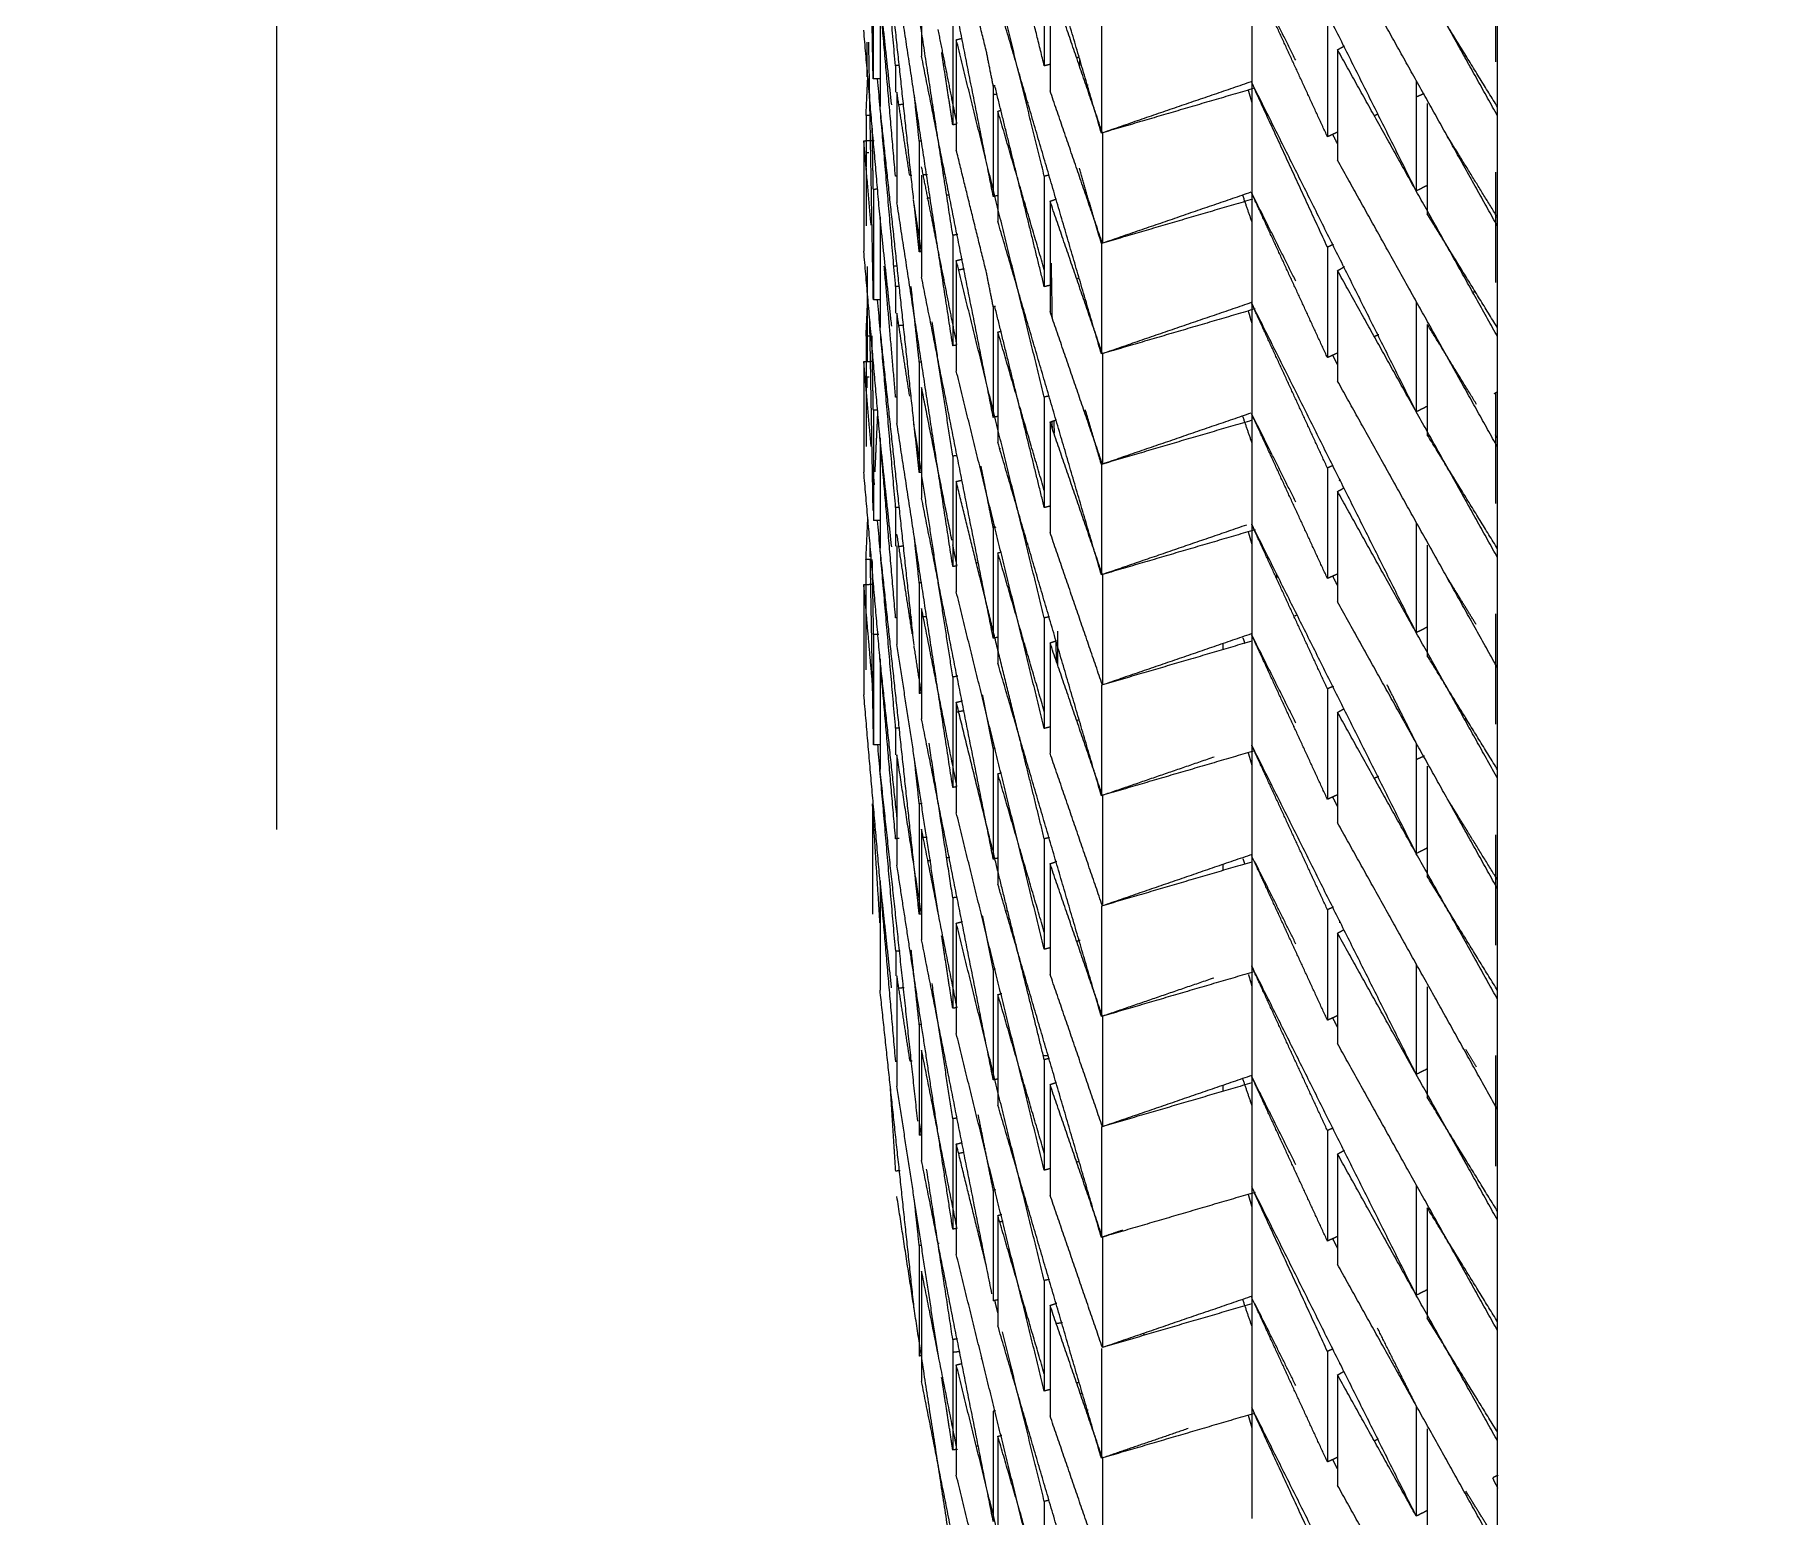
# Model space of a CAD drawing. Header units: millimetres. Extents: x 507.9 to 541, y 40.2 to 69.3.
# Drawn here: x 512.64 to 513.579, y 44.91 to 45.715 of the extents above; entities that cross this region are included whole.
import ezdxf

# ---------------------------------------------------------------- set-up
doc = ezdxf.new("R2010")
doc.units = ezdxf.units.MM
doc.layers.add('Make2D$Visible$Curves', color=7, linetype='Continuous', true_color=0x000000)

msp = doc.modelspace()

# ---------------------------------------------------------------- linework, layer by layer
at = {"layer": 'Make2D$Visible$Curves', "color": 18, "lineweight": -3, "true_color": 0x000000}
for points in [[(512.77105, 47.67162), (512.77105, 46.4775), (512.77105, 45.28338)], [(515.48987, 45.19229), (514.51001, 45.59904), (513.53014, 46.00579)], [(513.43477, 43.30682), (513.43477, 44.62608), (513.43477, 45.94533)], [(513.49803, 45.9477), (514.49344, 45.53518), (515.48885, 45.12265)], [(513.50447, 45.93794), (514.49988, 45.52542), (515.49528, 45.1129)], [(513.21942, 45.66172), (513.19129, 45.75768), (513.16316, 45.85364)], [(513.10748, 45.63835), (513.09883, 45.73798), (513.09018, 45.8376)], [(513.16066, 45.62729), (513.14119, 45.72537), (513.12171, 45.82346)], [(513.1884, 45.69827), (513.17213, 45.76435), (513.15585, 45.83044)], [(513.43477, 45.67101), (513.39125, 45.749), (513.34774, 45.827)], [(513.10748, 45.69835), (513.10258, 45.75478), (513.09768, 45.81121)], [(513.39053, 45.63029), (513.34583, 45.71974), (513.30112, 45.8092)], [(513.09537, 45.69115), (513.09441, 45.74562), (513.09344, 45.80008)], [(513.11736, 45.6259), (513.10823, 45.71102), (513.0991, 45.79614)], [(513.13867, 45.60621), (513.12349, 45.70505), (513.10831, 45.80389)], [(513.15698, 45.70584), (513.14877, 45.73915), (513.14057, 45.77246)], [(513.43477, 45.61101), (513.39125, 45.689), (513.34774, 45.767)], [(513.12171, 45.76346), (513.12171, 45.73346), (513.12171, 45.70346)], [(513.1884, 45.75827), (513.1884, 45.72827), (513.1884, 45.69827)], [(513.43359, 45.76051), (513.43359, 45.73051), (513.43359, 45.70051)], [(513.09537, 45.75115), (513.09537, 45.72115), (513.09537, 45.69115)], [(513.30112, 45.7492), (513.30112, 45.7192), (513.30112, 45.6892)], [(513.32501, 45.7014), (513.31307, 45.7253), (513.30112, 45.7492)], [(513.34227, 45.65975), (513.3217, 45.70439), (513.30112, 45.74902)], [(513.13867, 45.54621), (513.12349, 45.64505), (513.10831, 45.74389)], [(513.19152, 45.74475), (513.19152, 45.71475), (513.19152, 45.68475)], [(513.21997, 45.66188), (513.20574, 45.70331), (513.19152, 45.74475)], [(513.0991, 45.73614), (513.0991, 45.70614), (513.0991, 45.67614)], [(513.10544, 45.67706), (513.10227, 45.7066), (513.0991, 45.73614)], [(513.21942, 45.54172), (513.19129, 45.63768), (513.16316, 45.73364)], [(513.1884, 45.63827), (513.17706, 45.68432), (513.16572, 45.73036)], [(513.43477, 45.67579), (513.41566, 45.70679), (513.39654, 45.73779)], [(513.13867, 45.72621), (513.13867, 45.69621), (513.13867, 45.66621)], [(513.21942, 45.72172), (513.21942, 45.69172), (513.21942, 45.66172)], [(513.34227, 45.71975), (513.34227, 45.68975), (513.34227, 45.65975)], [(513.0991, 45.61614), (513.09469, 45.66686), (513.09029, 45.71758)], [(513.09193, 45.71113), (513.09193, 45.70172), (513.09193, 45.69231)], [(513.09548, 45.57116), (513.09424, 45.64115), (513.09299, 45.71115)], [(513.14093, 45.66668), (513.13584, 45.69231), (513.13075, 45.71793)], [(513.14057, 45.71246), (513.14213, 45.71285), (513.1437, 45.71324)], [(513.14057, 45.71246), (513.14057, 45.68246), (513.14057, 45.65246)], [(513.1884, 45.51827), (513.16449, 45.61537), (513.14057, 45.71246)], [(513.16066, 45.50729), (513.14119, 45.60537), (513.12171, 45.70346)], [(513.13867, 45.66621), (513.13566, 45.68583), (513.13264, 45.70544)], [(513.16066, 45.68729), (513.15882, 45.69657), (513.15698, 45.70584)], [(513.20756, 45.70299), (513.20688, 45.70282), (513.2062, 45.70265)], [(513.20749, 45.70229), (513.20749, 45.70026), (513.20749, 45.69823)], [(513.34774, 45.707), (513.34962, 45.70805), (513.3515, 45.7091)], [(513.34774, 45.707), (513.34774, 45.677), (513.34774, 45.647)], [(513.43477, 45.55101), (513.39125, 45.629), (513.34774, 45.707)], [(513.41762, 45.70383), (513.41723, 45.70364), (513.41685, 45.70345)], [(513.09152, 45.67136), (513.092, 45.68184), (513.09248, 45.69231)], [(513.1097, 45.69844), (513.10859, 45.6984), (513.10748, 45.69835)], [(513.10748, 45.69835), (513.10748, 45.69112), (513.10748, 45.68389)], [(513.19199, 45.69915), (513.19019, 45.69871), (513.1884, 45.69827)], [(513.09956, 45.69123), (513.09747, 45.69119), (513.09537, 45.69115)], [(513.10759, 45.57833), (513.10269, 45.63477), (513.09779, 45.69121)], [(513.10831, 45.68389), (513.10831, 45.65389), (513.10831, 45.62389)], [(513.11525, 45.63866), (513.11178, 45.66128), (513.10831, 45.68389)], [(513.12044, 45.65728), (513.11907, 45.66996), (513.11771, 45.68265)], [(513.16162, 45.68748), (513.16114, 45.68738), (513.16066, 45.68729)], [(513.16066, 45.68729), (513.16066, 45.65729), (513.16066, 45.62729)], [(513.16073, 45.68275), (513.1617, 45.68285), (513.16268, 45.68296)], [(513.1884, 45.57827), (513.17497, 45.6328), (513.16154, 45.68732)], [(513.21997, 45.60188), (513.20574, 45.64331), (513.19152, 45.68475)], [(513.21188, 45.68792), (513.21205, 45.68797), (513.21222, 45.68802)], [(513.30263, 45.68611), (513.26102, 45.67391), (513.21942, 45.66172)], [(513.3009, 45.68966), (513.26044, 45.67577), (513.21997, 45.66188)], [(513.29919, 45.6851), (513.30016, 45.68179), (513.30112, 45.67849)], [(513.39053, 45.51029), (513.34583, 45.59974), (513.30112, 45.6892)], [(513.30112, 45.68902), (513.30116, 45.68903), (513.30119, 45.68905)], [(513.30112, 45.68902), (513.30112, 45.65911), (513.30112, 45.6292)], [(513.34227, 45.59975), (513.3225, 45.64265), (513.30272, 45.68555)], [(513.39053, 45.69029), (513.39053, 45.66058), (513.39053, 45.63087)], [(513.39475, 45.68318), (513.39279, 45.6823), (513.39083, 45.68143)], [(513.11739, 45.50568), (513.10824, 45.59091), (513.0991, 45.67614)], [(513.10936, 45.67724), (513.1106, 45.67737), (513.11183, 45.6775)], [(513.16316, 45.67364), (513.16406, 45.6739), (513.16497, 45.67417)], [(513.16316, 45.67364), (513.16316, 45.64364), (513.16316, 45.61364)], [(513.1884, 45.58752), (513.17578, 45.63058), (513.16316, 45.67364)], [(513.17869, 45.67819), (513.17913, 45.67832), (513.17957, 45.67845)], [(513.39654, 45.67779), (513.39654, 45.64779), (513.39654, 45.61779)], [(513.09152, 45.67136), (513.09152, 45.65741), (513.09152, 45.64345)], [(513.09446, 45.67136), (513.09299, 45.67136), (513.09152, 45.67136)], [(513.09548, 45.63116), (513.09518, 45.64791), (513.09488, 45.66465)], [(513.14093, 45.66656), (513.1398, 45.66638), (513.13867, 45.66621)], [(513.36969, 45.67199), (513.36885, 45.67162), (513.36802, 45.67124)], [(513.09029, 45.65758), (513.09313, 45.65769), (513.09597, 45.6578)], [(513.09427, 45.61168), (513.09228, 45.63463), (513.09029, 45.65758)], [(513.09029, 45.65758), (513.09029, 45.62758), (513.09029, 45.59758)], [(513.12184, 45.65743), (513.12114, 45.65735), (513.12044, 45.65728)], [(513.12044, 45.65728), (513.12044, 45.62728), (513.12044, 45.59728)], [(513.15399, 45.66088), (513.15374, 45.66085), (513.15348, 45.66082)], [(513.21997, 45.66188), (513.21997, 45.63188), (513.21997, 45.60188)], [(513.34795, 45.66229), (513.34511, 45.66102), (513.34227, 45.65975)], [(513.34774, 45.65592), (513.34645, 45.65849), (513.34517, 45.66105)], [(513.43477, 45.61579), (513.42075, 45.63853), (513.40673, 45.66127)], [(513.09193, 45.65113), (513.09246, 45.65114), (513.09299, 45.65115)], [(513.15698, 45.58584), (513.14877, 45.61915), (513.14057, 45.65246)], [(513.43477, 45.49101), (513.39125, 45.569), (513.34774, 45.647)], [(513.09152, 45.64294), (513.09152, 45.62715), (513.09152, 45.61136)], [(513.10831, 45.63838), (513.10789, 45.63837), (513.10748, 45.63835)], [(513.11634, 45.6387), (513.11594, 45.63868), (513.11554, 45.63867)], [(513.13055, 45.59895), (513.12613, 45.6212), (513.12171, 45.64346)], [(513.12171, 45.63891), (513.12171, 45.61119), (513.12171, 45.58346)], [(513.12495, 45.63904), (513.12363, 45.63899), (513.12231, 45.63894)], [(513.13448, 45.63941), (513.13403, 45.6394), (513.13357, 45.63938)], [(513.19102, 45.63891), (513.18971, 45.63859), (513.1884, 45.63827)], [(513.1884, 45.63827), (513.1884, 45.60827), (513.1884, 45.57827)], [(513.21942, 45.60172), (513.21343, 45.62216), (513.20743, 45.64261)], [(513.43359, 45.64051), (513.43359, 45.61051), (513.43359, 45.58051)], [(513.09796, 45.6312), (513.09672, 45.63118), (513.09548, 45.63116)], [(513.09548, 45.63116), (513.09548, 45.60116), (513.09548, 45.57116)], [(513.12464, 45.6264), (513.12548, 45.62653), (513.12631, 45.62666)], [(513.13544, 45.62806), (513.13604, 45.62815), (513.13664, 45.62824)], [(513.16334, 45.62782), (513.162, 45.62756), (513.16066, 45.62729)], [(513.19152, 45.62475), (513.1932, 45.62532), (513.19489, 45.6259)], [(513.30155, 45.62579), (513.26049, 45.61375), (513.21942, 45.60172)], [(513.30071, 45.62959), (513.26034, 45.61573), (513.21997, 45.60188)], [(513.29612, 45.62802), (513.29862, 45.62073), (513.30112, 45.61345)], [(513.30112, 45.6292), (513.30112, 45.5992), (513.30112, 45.5692)], [(513.32504, 45.58133), (513.31308, 45.60526), (513.30112, 45.6292)], [(513.34227, 45.53975), (513.3217, 45.58439), (513.30112, 45.62902)], [(513.39659, 45.63332), (513.39356, 45.63181), (513.39053, 45.63029)], [(513.13867, 45.42621), (513.12349, 45.52505), (513.10831, 45.62389)], [(513.12171, 45.59664), (513.11949, 45.6111), (513.11727, 45.62555)], [(513.12044, 45.59728), (513.11896, 45.61106), (513.11748, 45.62484)], [(513.19152, 45.62475), (513.19152, 45.59475), (513.19152, 45.56475)], [(513.21997, 45.54188), (513.20574, 45.58331), (513.19152, 45.62475)], [(513.43447, 45.55628), (513.41551, 45.58703), (513.39654, 45.61779)], [(513.0991, 45.61614), (513.0991, 45.58614), (513.0991, 45.55614)], [(513.10546, 45.55688), (513.10228, 45.58651), (513.0991, 45.61614)], [(513.21942, 45.42172), (513.19129, 45.51768), (513.16316, 45.61364)], [(513.10759, 45.39833), (513.09894, 45.49795), (513.09029, 45.59758)], [(513.12179, 45.59742), (513.12112, 45.59735), (513.12044, 45.59728)], [(513.14088, 45.5469), (513.13579, 45.57253), (513.1307, 45.59815)], [(513.14146, 45.60664), (513.14006, 45.60642), (513.13867, 45.60621)], [(513.13867, 45.60621), (513.13867, 45.57621), (513.13867, 45.54621)], [(513.21942, 45.60172), (513.21942, 45.57172), (513.21942, 45.54172)], [(513.34541, 45.60115), (513.34384, 45.60045), (513.34227, 45.59975)], [(513.34227, 45.59975), (513.34227, 45.56975), (513.34227, 45.53975)], [(513.09208, 45.58931), (513.09208, 45.56348), (513.09208, 45.53765)], [(513.10759, 45.51833), (513.1045, 45.55389), (513.10141, 45.58946)], [(513.10661, 45.58957), (513.1075, 45.58959), (513.10838, 45.5896)], [(513.14057, 45.59246), (513.14225, 45.59288), (513.14394, 45.59329)], [(513.14057, 45.59246), (513.14057, 45.56246), (513.14057, 45.53246)], [(513.1884, 45.39827), (513.16449, 45.49537), (513.14057, 45.59246)], [(513.1418, 45.58745), (513.14338, 45.58776), (513.14495, 45.58807)], [(513.19207, 45.59109), (513.19233, 45.57636), (513.19259, 45.56162)], [(513.34774, 45.587), (513.34968, 45.58808), (513.35162, 45.58917)], [(513.16066, 45.38729), (513.14119, 45.48537), (513.12171, 45.58346)], [(513.16066, 45.56729), (513.15882, 45.57657), (513.15698, 45.58584)], [(513.1926, 45.5793), (513.1905, 45.57879), (513.1884, 45.57827)], [(513.20734, 45.58293), (513.20689, 45.58282), (513.20644, 45.58271)], [(513.2076, 45.58227), (513.2076, 45.58217), (513.2076, 45.58207)], [(513.34774, 45.587), (513.34774, 45.557), (513.34774, 45.527)], [(513.43477, 45.43101), (513.39125, 45.509), (513.34774, 45.587)], [(513.09152, 45.55136), (513.09198, 45.56142), (513.09244, 45.57147)], [(513.0991, 45.57122), (513.09729, 45.57119), (513.09548, 45.57116)], [(513.10759, 45.45833), (513.10269, 45.51476), (513.09779, 45.5712)], [(513.10958, 45.57841), (513.10859, 45.57837), (513.10759, 45.57833)], [(513.10759, 45.57833), (513.10759, 45.57111), (513.10759, 45.56389)], [(513.12044, 45.53728), (513.11823, 45.55788), (513.11602, 45.57847)], [(513.21101, 45.5705), (513.21119, 45.56883), (513.21136, 45.56717)], [(513.3009, 45.56966), (513.26044, 45.55577), (513.21997, 45.54188)], [(513.39053, 45.57029), (513.39053, 45.54029), (513.39053, 45.51029)], [(513.42269, 45.57565), (513.42212, 45.57539), (513.42155, 45.57514)], [(513.09538, 45.45663), (513.09446, 45.50836), (513.09354, 45.56009)], [(513.10831, 45.56389), (513.10831, 45.53389), (513.10831, 45.50389)], [(513.11524, 45.51875), (513.11177, 45.54132), (513.10831, 45.56389)], [(513.16191, 45.56754), (513.16129, 45.56741), (513.16066, 45.56729)], [(513.16066, 45.56729), (513.16066, 45.53729), (513.16066, 45.50729)], [(513.1884, 45.45827), (513.17497, 45.51282), (513.16153, 45.56738)], [(513.21997, 45.48188), (513.20574, 45.52331), (513.19152, 45.56475)], [(513.30293, 45.5662), (513.26117, 45.55396), (513.21942, 45.54172)], [(513.29919, 45.5651), (513.30012, 45.5619), (513.30106, 45.5587)], [(513.39053, 45.39029), (513.34583, 45.47974), (513.30112, 45.5692)], [(513.30112, 45.56902), (513.30116, 45.56903), (513.30119, 45.56905)], [(513.30112, 45.56902), (513.30112, 45.53902), (513.30112, 45.50902)], [(513.34227, 45.47975), (513.3217, 45.52439), (513.30112, 45.56902)], [(513.09152, 45.55136), (513.09152, 45.52136), (513.09152, 45.49136)], [(513.0937, 45.55136), (513.09261, 45.55136), (513.09152, 45.55136)], [(513.09444, 45.55136), (513.09413, 45.55136), (513.09381, 45.55136)], [(513.09548, 45.51116), (513.09512, 45.53138), (513.09476, 45.5516)], [(513.11761, 45.38357), (513.10836, 45.46985), (513.0991, 45.55614)], [(513.10962, 45.55726), (513.11072, 45.55738), (513.11183, 45.5575)], [(513.13867, 45.48621), (513.13306, 45.52269), (513.12746, 45.55918)], [(513.16316, 45.55364), (513.16398, 45.55388), (513.16479, 45.55412)], [(513.16316, 45.55364), (513.16316, 45.52364), (513.16316, 45.49364)], [(513.1884, 45.46752), (513.17578, 45.51058), (513.16316, 45.55364)], [(513.37012, 45.55218), (513.36895, 45.55166), (513.36778, 45.55114)], [(513.39654, 45.55779), (513.39654, 45.52779), (513.39654, 45.49779)], [(513.42335, 45.51431), (513.40994, 45.53605), (513.39654, 45.55779)], [(513.14051, 45.54649), (513.13959, 45.54635), (513.13867, 45.54621)], [(513.21997, 45.54188), (513.21997, 45.51188), (513.21997, 45.48188)], [(513.34817, 45.54239), (513.34522, 45.54107), (513.34227, 45.53975)], [(513.34774, 45.53592), (513.34645, 45.53849), (513.34517, 45.54105)], [(513.09029, 45.53758), (513.09266, 45.53767), (513.09503, 45.53776)], [(513.0943, 45.49138), (513.09229, 45.51448), (513.09029, 45.53758)], [(513.09029, 45.53758), (513.09029, 45.50758), (513.09029, 45.47758)], [(513.12192, 45.53744), (513.12118, 45.53736), (513.12044, 45.53728)], [(513.12044, 45.53728), (513.12044, 45.50728), (513.12044, 45.47728)], [(513.1884, 45.33827), (513.16449, 45.43537), (513.14057, 45.53246)], [(513.09208, 45.52931), (513.09262, 45.52932), (513.09315, 45.52933)], [(513.09219, 45.52327), (513.09214, 45.52629), (513.09208, 45.52931)], [(513.13817, 45.44058), (513.12994, 45.48202), (513.12171, 45.52346)], [(513.12171, 45.52346), (513.12171, 45.49346), (513.12171, 45.46346)], [(513.43477, 45.37101), (513.39125, 45.449), (513.34774, 45.527)], [(513.10759, 45.5184), (513.10759, 45.51836), (513.10759, 45.51833)], [(513.10853, 45.51836), (513.10806, 45.51835), (513.10759, 45.51833)], [(513.19105, 45.51892), (513.18973, 45.5186), (513.1884, 45.51827)], [(513.1884, 45.51827), (513.1884, 45.48827), (513.1884, 45.45827)], [(513.3968, 45.51343), (513.39366, 45.51186), (513.39053, 45.51029)], [(513.43291, 45.52021), (513.43385, 45.52079), (513.43478, 45.52137)], [(513.43359, 45.52051), (513.43359, 45.49051), (513.43359, 45.46051)], [(513.09779, 45.5112), (513.09663, 45.51118), (513.09548, 45.51116)], [(513.09548, 45.51116), (513.09548, 45.48116), (513.09548, 45.45116)], [(513.09644, 45.47776), (513.0972, 45.49423), (513.09796, 45.51069)], [(513.13867, 45.30621), (513.12349, 45.40505), (513.10831, 45.50389)], [(513.13867, 45.36621), (513.12795, 45.43601), (513.11723, 45.50581)], [(513.12044, 45.47728), (513.11895, 45.49113), (513.11746, 45.50498)], [(513.16346, 45.50784), (513.16206, 45.50757), (513.16066, 45.50729)], [(513.19152, 45.50475), (513.19332, 45.50536), (513.19511, 45.50598)], [(513.19152, 45.50475), (513.19152, 45.47475), (513.19152, 45.44475)], [(513.21997, 45.42188), (513.20574, 45.46331), (513.19152, 45.50475)], [(513.19253, 45.50509), (513.19256, 45.50336), (513.19259, 45.50162)], [(513.19359, 45.50561), (513.19365, 45.50212), (513.19371, 45.49863)], [(513.20953, 45.51093), (513.20978, 45.51101), (513.21002, 45.5111)], [(513.21942, 45.48172), (513.21507, 45.49655), (513.21072, 45.51138)], [(513.30115, 45.50567), (513.26028, 45.49369), (513.21942, 45.48172)], [(513.30071, 45.50959), (513.26034, 45.49573), (513.21997, 45.48188)], [(513.29612, 45.50802), (513.29862, 45.50073), (513.30112, 45.49345)], [(513.34227, 45.41975), (513.3217, 45.46439), (513.30112, 45.50902)], [(513.30112, 45.50855), (513.30112, 45.47888), (513.30112, 45.4492)], [(513.32508, 45.46126), (513.31323, 45.48496), (513.30139, 45.50867)], [(513.0991, 45.49614), (513.0991, 45.46614), (513.0991, 45.43614)], [(513.10545, 45.43689), (513.10228, 45.46651), (513.0991, 45.49614)], [(513.43477, 45.43579), (513.41566, 45.46679), (513.39654, 45.49779)], [(513.43477, 45.49579), (513.43418, 45.49675), (513.43359, 45.4977)], [(513.14099, 45.48657), (513.13983, 45.48639), (513.13867, 45.48621)], [(513.13867, 45.48621), (513.13867, 45.45621), (513.13867, 45.42621)], [(513.21942, 45.30172), (513.19129, 45.39768), (513.16316, 45.49364)], [(513.16452, 45.49018), (513.16439, 45.49016), (513.16426, 45.49014)], [(513.10759, 45.27833), (513.09894, 45.37795), (513.09029, 45.47758)], [(513.09611, 45.47058), (513.09579, 45.4742), (513.09548, 45.47781)], [(513.12159, 45.4774), (513.12101, 45.47734), (513.12044, 45.47728)], [(513.16066, 45.44729), (513.15734, 45.46401), (513.15402, 45.48072)], [(513.21942, 45.48172), (513.21942, 45.45172), (513.21942, 45.42172)], [(513.34517, 45.48105), (513.34372, 45.4804), (513.34227, 45.47975)], [(513.34227, 45.47975), (513.34227, 45.44975), (513.34227, 45.41975)], [(513.14057, 45.47246), (513.14212, 45.47285), (513.14368, 45.47323)], [(513.14057, 45.47246), (513.14057, 45.44246), (513.14057, 45.41246)], [(513.17539, 45.33111), (513.15798, 45.40179), (513.14057, 45.47246)], [(513.34774, 45.467), (513.3495, 45.46798), (513.35127, 45.46897)], [(513.34774, 45.467), (513.34774, 45.437), (513.34774, 45.407)], [(513.43477, 45.31101), (513.39125, 45.389), (513.34774, 45.467)], [(513.34871, 45.47298), (513.34901, 45.47313), (513.3493, 45.47327)], [(513.10968, 45.45841), (513.10864, 45.45837), (513.10759, 45.45833)], [(513.10759, 45.45833), (513.10759, 45.44781), (513.10759, 45.43728)], [(513.16066, 45.26729), (513.14119, 45.36537), (513.12171, 45.46346)], [(513.19157, 45.45905), (513.18999, 45.45866), (513.1884, 45.45827)], [(513.09147, 45.43007), (513.09198, 45.44115), (513.09249, 45.45223)], [(513.0991, 45.45122), (513.09729, 45.45119), (513.09548, 45.45116)], [(513.10759, 45.33833), (513.10269, 45.39478), (513.09779, 45.45123)], [(513.16196, 45.44755), (513.16131, 45.44742), (513.16066, 45.44729)], [(513.16066, 45.44729), (513.16066, 45.41729), (513.16066, 45.38729)], [(513.29822, 45.44874), (513.25909, 45.43531), (513.21997, 45.42188)], [(513.39053, 45.27029), (513.34583, 45.35974), (513.30112, 45.4492)], [(513.34227, 45.35975), (513.3217, 45.40439), (513.30112, 45.44902)], [(513.30112, 45.44902), (513.30112, 45.41911), (513.30112, 45.3892)], [(513.39053, 45.44978), (513.39053, 45.42004), (513.39053, 45.39029)], [(513.09382, 45.43156), (513.09376, 45.43492), (513.0937, 45.43828)], [(513.11663, 45.38972), (513.11247, 45.4168), (513.10831, 45.44389)], [(513.12044, 45.41728), (513.11907, 45.43003), (513.1177, 45.44278)], [(513.14095, 45.42656), (513.13981, 45.43231), (513.13867, 45.43805)], [(513.17902, 45.43829), (513.17934, 45.43838), (513.17966, 45.43848)], [(513.21997, 45.36188), (513.20574, 45.40331), (513.19152, 45.44475)], [(513.30301, 45.44622), (513.26122, 45.43397), (513.21942, 45.42172)], [(513.29919, 45.4451), (513.30016, 45.44179), (513.30112, 45.43849)], [(513.39654, 45.43779), (513.39654, 45.40779), (513.39654, 45.37779)], [(513.09147, 45.43007), (513.09147, 45.40007), (513.09147, 45.37007)], [(513.09439, 45.43007), (513.09293, 45.43007), (513.09147, 45.43007)], [(513.09564, 45.32934), (513.09474, 45.37983), (513.09384, 45.43032)], [(513.09424, 45.43007), (513.09424, 45.43017), (513.09425, 45.43027)], [(513.09564, 45.38934), (513.09527, 45.40974), (513.09491, 45.43014)], [(513.1174, 45.26557), (513.10825, 45.35085), (513.0991, 45.43614)], [(513.10831, 45.43752), (513.10831, 45.41071), (513.10831, 45.38389)], [(513.1094, 45.43724), (513.11061, 45.43737), (513.11183, 45.4375)], [(513.15236, 45.42831), (513.15207, 45.42827), (513.15178, 45.42822)], [(513.16316, 45.43364), (513.16398, 45.43388), (513.1648, 45.43412)], [(513.16316, 45.43364), (513.16316, 45.40364), (513.16316, 45.37364)], [(513.1884, 45.34752), (513.17578, 45.39058), (513.16316, 45.43364)], [(513.14095, 45.42656), (513.13981, 45.42639), (513.13867, 45.42621)], [(513.21997, 45.42188), (513.21997, 45.39188), (513.21997, 45.36188)], [(513.31455, 45.42233), (513.31455, 45.42111), (513.31455, 45.4199)], [(513.34801, 45.42231), (513.34514, 45.42103), (513.34227, 45.41975)], [(513.34774, 45.41592), (513.34645, 45.41849), (513.34517, 45.42105)], [(513.4231, 45.39472), (513.41491, 45.40799), (513.40673, 45.42127)], [(513.09032, 45.41644), (513.09303, 45.41655), (513.09573, 45.41665)], [(513.09506, 45.36191), (513.09269, 45.38918), (513.09032, 45.41644)], [(513.09032, 45.41644), (513.09032, 45.38644), (513.09032, 45.35644)], [(513.12164, 45.41741), (513.12104, 45.41734), (513.12044, 45.41728)], [(513.12044, 45.41728), (513.12044, 45.38728), (513.12044, 45.35728)], [(513.1884, 45.21827), (513.16449, 45.31537), (513.14057, 45.41246)], [(513.12171, 45.40346), (513.12171, 45.37346), (513.12171, 45.34346)], [(513.14091, 45.30674), (513.13131, 45.3551), (513.12171, 45.40346)], [(513.43477, 45.25101), (513.39125, 45.329), (513.34774, 45.407)], [(513.43359, 45.40051), (513.43359, 45.37051), (513.43359, 45.34051)], [(513.10863, 45.39837), (513.10811, 45.39835), (513.10759, 45.39833)], [(513.11632, 45.39867), (513.11586, 45.39865), (513.1154, 45.39863)], [(513.12455, 45.39899), (513.12374, 45.39896), (513.12293, 45.39893)], [(513.19129, 45.39898), (513.18985, 45.39863), (513.1884, 45.39827)], [(513.1884, 45.39827), (513.1884, 45.36827), (513.1884, 45.33827)], [(513.19562, 45.39112), (513.19562, 45.38196), (513.19562, 45.3728)], [(513.3245, 45.39945), (513.32514, 45.39974), (513.32577, 45.40002)], [(513.39658, 45.39332), (513.39355, 45.3918), (513.39053, 45.39029)], [(513.09844, 45.38939), (513.09704, 45.38937), (513.09564, 45.38934)], [(513.09564, 45.38934), (513.09564, 45.35934), (513.09564, 45.32934)], [(513.13066, 45.23837), (513.11948, 45.31113), (513.10831, 45.38389)], [(513.12159, 45.3574), (513.11961, 45.37028), (513.11763, 45.38317)], [(513.16303, 45.38776), (513.16185, 45.38752), (513.16066, 45.38729)], [(513.19152, 45.38475), (513.19314, 45.3853), (513.19476, 45.38586)], [(513.19152, 45.38475), (513.19152, 45.35475), (513.19152, 45.32475)], [(513.21997, 45.30188), (513.20574, 45.34331), (513.19152, 45.38475)], [(513.19464, 45.38625), (513.19474, 45.38066), (513.19484, 45.37507)], [(513.30112, 45.38567), (513.26027, 45.37369), (513.21942, 45.36172)], [(513.30078, 45.38962), (513.26038, 45.37575), (513.21997, 45.36188)], [(513.2855, 45.38437), (513.2855, 45.38273), (513.2855, 45.38109)], [(513.29627, 45.38758), (513.29679, 45.38606), (513.29731, 45.38455)], [(513.30112, 45.3892), (513.30112, 45.3592), (513.30112, 45.3292)], [(513.32512, 45.34119), (513.31312, 45.36519), (513.30112, 45.3892)], [(513.34227, 45.29975), (513.3217, 45.34439), (513.30112, 45.38902)], [(513.0991, 45.37614), (513.0991, 45.34614), (513.0991, 45.31614)], [(513.10831, 45.29031), (513.1037, 45.33322), (513.0991, 45.37614)], [(513.21942, 45.18172), (513.19129, 45.27768), (513.16316, 45.37364)], [(513.43477, 45.31579), (513.41566, 45.34679), (513.39654, 45.37779)], [(513.14144, 45.36664), (513.14005, 45.36642), (513.13867, 45.36621)], [(513.13867, 45.36621), (513.13867, 45.33621), (513.13867, 45.30621)], [(513.10762, 45.15719), (513.09897, 45.25681), (513.09032, 45.35644)], [(513.1221, 45.35746), (513.12127, 45.35737), (513.12044, 45.35728)], [(513.14057, 45.35246), (513.14224, 45.35288), (513.14392, 45.35329)], [(513.16066, 45.32729), (513.15777, 45.34188), (513.15487, 45.35647)], [(513.21942, 45.36172), (513.21942, 45.33172), (513.21942, 45.30172)], [(513.34539, 45.36115), (513.34383, 45.36045), (513.34227, 45.35975)], [(513.34227, 45.35975), (513.34227, 45.32975), (513.34227, 45.29975)], [(513.39053, 45.33029), (513.38261, 45.34613), (513.3747, 45.36196)], [(513.14057, 45.35246), (513.14057, 45.32246), (513.14057, 45.29246)], [(513.16042, 45.27186), (513.1505, 45.31216), (513.14057, 45.35246)], [(513.1406, 45.34721), (513.14275, 45.34764), (513.14491, 45.34807)], [(513.34774, 45.347), (513.34953, 45.348), (513.35133, 45.34901)], [(513.34774, 45.347), (513.34774, 45.317), (513.34774, 45.287)], [(513.43477, 45.19101), (513.39125, 45.269), (513.34774, 45.347)], [(513.41762, 45.34383), (513.41733, 45.34369), (513.41705, 45.34354)], [(513.10995, 45.33842), (513.10877, 45.33837), (513.10759, 45.33833)], [(513.10759, 45.33833), (513.10759, 45.33111), (513.10759, 45.32389)], [(513.16066, 45.14729), (513.14119, 45.24537), (513.12171, 45.34346)], [(513.19141, 45.33901), (513.18991, 45.33864), (513.1884, 45.33827)], [(513.20759, 45.343), (513.207, 45.34285), (513.20642, 45.34271)], [(513.32376, 45.33912), (513.32408, 45.33926), (513.32439, 45.3394)], [(513.09915, 45.32941), (513.09739, 45.32938), (513.09564, 45.32934)], [(513.10762, 45.21719), (513.10274, 45.27341), (513.09786, 45.32963)], [(513.13867, 45.24621), (513.13221, 45.28823), (513.12576, 45.33025)], [(513.1617, 45.32749), (513.16118, 45.32739), (513.16066, 45.32729)], [(513.16066, 45.32729), (513.16066, 45.29729), (513.16066, 45.26729)], [(513.1884, 45.27827), (513.18202, 45.30419), (513.17563, 45.33012)], [(513.30278, 45.32615), (513.2611, 45.31393), (513.21942, 45.30172)], [(513.29919, 45.3251), (513.30016, 45.32179), (513.30112, 45.31849)], [(513.39053, 45.15029), (513.34583, 45.23974), (513.30112, 45.3292)], [(513.30112, 45.32902), (513.30126, 45.32908), (513.30139, 45.32914)], [(513.30112, 45.32902), (513.30112, 45.29902), (513.30112, 45.26902)], [(513.34227, 45.23975), (513.3217, 45.28439), (513.30112, 45.32902)], [(513.39053, 45.33029), (513.39053, 45.30029), (513.39053, 45.27029)], [(513.11963, 45.1248), (513.10936, 45.22047), (513.0991, 45.31614)], [(513.10831, 45.32389), (513.10831, 45.29389), (513.10831, 45.26389)], [(513.12159, 45.23743), (513.11495, 45.28066), (513.10831, 45.32389)], [(513.12044, 45.29728), (513.11907, 45.30996), (513.11771, 45.32265)], [(513.21997, 45.24188), (513.20574, 45.28331), (513.19152, 45.32475)], [(513.28073, 45.32273), (513.25035, 45.3123), (513.21997, 45.30188)], [(513.39495, 45.32327), (513.39276, 45.32229), (513.39058, 45.32131)], [(513.39654, 45.31779), (513.39654, 45.28779), (513.39654, 45.25779)], [(513.14057, 45.3065), (513.13962, 45.30636), (513.13867, 45.30621)], [(513.16316, 45.31364), (513.1641, 45.31391), (513.16504, 45.31419)], [(513.16316, 45.31364), (513.16316, 45.28364), (513.16316, 45.25364)], [(513.1884, 45.22752), (513.17578, 45.27058), (513.16316, 45.31364)], [(513.3701, 45.31217), (513.36893, 45.31165), (513.36776, 45.31113)], [(513.09909, 45.23265), (513.09704, 45.265), (513.09499, 45.29735)], [(513.09499, 45.29735), (513.09499, 45.26735), (513.09499, 45.23735)], [(513.12199, 45.29744), (513.12121, 45.29736), (513.12044, 45.29728)], [(513.12044, 45.29728), (513.12044, 45.26728), (513.12044, 45.23728)], [(513.21997, 45.30188), (513.21997, 45.27226), (513.21997, 45.24265)], [(513.34815, 45.30238), (513.34521, 45.30107), (513.34227, 45.29975)], [(513.34774, 45.29592), (513.34645, 45.29849), (513.34517, 45.30105)], [(513.43477, 45.25579), (513.42075, 45.27853), (513.40673, 45.30127)], [(513.1884, 45.09827), (513.16449, 45.19537), (513.14057, 45.29246)], [(513.10958, 45.27841), (513.10859, 45.27837), (513.10759, 45.27833)], [(513.11604, 45.27866), (513.11565, 45.27864), (513.11526, 45.27863)], [(513.12171, 45.28346), (513.12171, 45.25346), (513.12171, 45.22346)], [(513.14097, 45.18648), (513.13134, 45.23497), (513.12171, 45.28346)], [(513.12465, 45.279), (513.12365, 45.27896), (513.12264, 45.27892)], [(513.19103, 45.27892), (513.18972, 45.27859), (513.1884, 45.27827)], [(513.1884, 45.27827), (513.1884, 45.24827), (513.1884, 45.21827)], [(513.43477, 45.13101), (513.39125, 45.209), (513.34774, 45.287)], [(513.43359, 45.28051), (513.43359, 45.25051), (513.43359, 45.22051)], [(513.1884, 45.15827), (513.17453, 45.21458), (513.16066, 45.27089)], [(513.30128, 45.26979), (513.26062, 45.25583), (513.21997, 45.24188)], [(513.30112, 45.2692), (513.30112, 45.2392), (513.30112, 45.2092)], [(513.34227, 45.17975), (513.3217, 45.22439), (513.30112, 45.26902)], [(513.39678, 45.27342), (513.39365, 45.27185), (513.39053, 45.27029)], [(513.11831, 45.19878), (513.11331, 45.23133), (513.10831, 45.26389)], [(513.12044, 45.23728), (513.11907, 45.24996), (513.11771, 45.26265)], [(513.12509, 45.26647), (513.12592, 45.2666), (513.12675, 45.26673)], [(513.13542, 45.26806), (513.13627, 45.26819), (513.13712, 45.26832)], [(513.16316, 45.26779), (513.16191, 45.26754), (513.16066, 45.26729)], [(513.19152, 45.26475), (513.19336, 45.26538), (513.1952, 45.26601)], [(513.19152, 45.26475), (513.19152, 45.23475), (513.19152, 45.20475)], [(513.21997, 45.18188), (513.20574, 45.22331), (513.19152, 45.26475)], [(513.30113, 45.26567), (513.26028, 45.25369), (513.21942, 45.24172)], [(513.2855, 45.26437), (513.2855, 45.26274), (513.2855, 45.26111)], [(513.2963, 45.2675), (513.29681, 45.26603), (513.29731, 45.26455)], [(513.32515, 45.22112), (513.31398, 45.24348), (513.3028, 45.26584)], [(513.0991, 45.2554), (513.0991, 45.22577), (513.0991, 45.19614)], [(513.10542, 45.19725), (513.1023, 45.22625), (513.09919, 45.25525)], [(513.21942, 45.06172), (513.19129, 45.15768), (513.16316, 45.25364)], [(513.16448, 45.25017), (513.16436, 45.25016), (513.16423, 45.25014)], [(513.43477, 45.19579), (513.41566, 45.22679), (513.39654, 45.25779)], [(513.14095, 45.24656), (513.13981, 45.24639), (513.13867, 45.24621)], [(513.13867, 45.24621), (513.13867, 45.21621), (513.13867, 45.18621)], [(513.21942, 45.24172), (513.21942, 45.21172), (513.21942, 45.18172)], [(513.34561, 45.24124), (513.34394, 45.2405), (513.34227, 45.23975)], [(513.12172, 45.23742), (513.12108, 45.23735), (513.12044, 45.23728)], [(513.14057, 45.23246), (513.14224, 45.23288), (513.14391, 45.23329)], [(513.14057, 45.23246), (513.14057, 45.20246), (513.14057, 45.17246)], [(513.1884, 45.03827), (513.16449, 45.13537), (513.14057, 45.23246)], [(513.16066, 45.20729), (513.15776, 45.22189), (513.15487, 45.23648)], [(513.16754, 45.23911), (513.16766, 45.23914), (513.16779, 45.23917)], [(513.34227, 45.23975), (513.34227, 45.20975), (513.34227, 45.17975)], [(513.34868, 45.23296), (513.34896, 45.2331), (513.34925, 45.23325)], [(513.15991, 45.0311), (513.14081, 45.12728), (513.12171, 45.22346)], [(513.13867, 45.18621), (513.13564, 45.20593), (513.13261, 45.22565)], [(513.20783, 45.22305), (513.20699, 45.22285), (513.20616, 45.22264)], [(513.34774, 45.227), (513.34949, 45.22798), (513.35125, 45.22896)], [(513.34774, 45.227), (513.34774, 45.197), (513.34774, 45.167)], [(513.43477, 45.07101), (513.39125, 45.149), (513.34774, 45.227)], [(513.11001, 45.21728), (513.10882, 45.21724), (513.10762, 45.21719)], [(513.10762, 45.21719), (513.10762, 45.21054), (513.10762, 45.20389)], [(513.12044, 45.17728), (513.11826, 45.19756), (513.11608, 45.21784)], [(513.19194, 45.21914), (513.19017, 45.21871), (513.1884, 45.21827)], [(513.10831, 45.20389), (513.10831, 45.17389), (513.10831, 45.14389)], [(513.11543, 45.1575), (513.11187, 45.18069), (513.10831, 45.20389)], [(513.16194, 45.20754), (513.1613, 45.20742), (513.16066, 45.20729)], [(513.16066, 45.20729), (513.16066, 45.17729), (513.16066, 45.14729)], [(513.17586, 45.21031), (513.17574, 45.21028), (513.17561, 45.21026)], [(513.21997, 45.12188), (513.20574, 45.16331), (513.19152, 45.20475)], [(513.3025, 45.20607), (513.26096, 45.19389), (513.21942, 45.18172)], [(513.29933, 45.20459), (513.30023, 45.20154), (513.30112, 45.19849)], [(513.39053, 45.03029), (513.34583, 45.11974), (513.30112, 45.2092)], [(513.30112, 45.20902), (513.30114, 45.20902), (513.30115, 45.20903)], [(513.30112, 45.20902), (513.30112, 45.17902), (513.30112, 45.14902)], [(513.34227, 45.11975), (513.3217, 45.16439), (513.30112, 45.20902)], [(513.39053, 45.21029), (513.3905, 45.21035), (513.39046, 45.21042)], [(513.39053, 45.21029), (513.39053, 45.18029), (513.39053, 45.15029)], [(513.11771, 45.02265), (513.10841, 45.10939), (513.0991, 45.19614)], [(513.10933, 45.19723), (513.11075, 45.19739), (513.11216, 45.19754)], [(513.13867, 45.06621), (513.12853, 45.13221), (513.1184, 45.19821)], [(513.13867, 45.12621), (513.13302, 45.16298), (513.12737, 45.19976)], [(513.16316, 45.19364), (513.16421, 45.19395), (513.16527, 45.19426)], [(513.16316, 45.19364), (513.16316, 45.16364), (513.16316, 45.13364)], [(513.1884, 45.10752), (513.17578, 45.15058), (513.16316, 45.19364)], [(513.28048, 45.20265), (513.25022, 45.19226), (513.21997, 45.18188)], [(513.39654, 45.19779), (513.39654, 45.16779), (513.39654, 45.13779)], [(513.14084, 45.18654), (513.13976, 45.18638), (513.13867, 45.18621)], [(513.12162, 45.1774), (513.12103, 45.17734), (513.12044, 45.17728)], [(513.12044, 45.17728), (513.12044, 45.14728), (513.12044, 45.11728)], [(513.21997, 45.18188), (513.21997, 45.15188), (513.21997, 45.12188)], [(513.34799, 45.18231), (513.34513, 45.18103), (513.34227, 45.17975)], [(513.34774, 45.17592), (513.34645, 45.17849), (513.34517, 45.18105)], [(513.1884, 44.97827), (513.16449, 45.07537), (513.14057, 45.17246)], [(513.43477, 45.01101), (513.39125, 45.089), (513.34774, 45.167)], [(513.11665, 45.15754), (513.11604, 45.15752), (513.11543, 45.1575)], [(513.12171, 45.16346), (513.12171, 45.13346), (513.12171, 45.10346)], [(513.14095, 45.06658), (513.13133, 45.11502), (513.12171, 45.16346)], [(513.19068, 45.16046), (513.18929, 45.1604), (513.1879, 45.16035)], [(513.19127, 45.15898), (513.18984, 45.15862), (513.1884, 45.15827)], [(513.1884, 45.15827), (513.1884, 45.12827), (513.1884, 45.09827)], [(513.42335, 45.15431), (513.42043, 45.15905), (513.41751, 45.16378)], [(513.43359, 45.16051), (513.43359, 45.13051), (513.43359, 45.10051)], [(513.1632, 45.14779), (513.16193, 45.14754), (513.16066, 45.14729)], [(513.30112, 45.14973), (513.26054, 45.1358), (513.21997, 45.12188)], [(513.29615, 45.14793), (513.29864, 45.14069), (513.30112, 45.13345)], [(513.32512, 45.10119), (513.31312, 45.12519), (513.30112, 45.1492)], [(513.30112, 45.1492), (513.30112, 45.1192), (513.30112, 45.0892)], [(513.34227, 45.05975), (513.3217, 45.10439), (513.30112, 45.14902)], [(513.39664, 45.15335), (513.39358, 45.15182), (513.39053, 45.15029)], [(513.10764, 45.09775), (513.10619, 45.12068), (513.10473, 45.1436)], [(513.13066, 44.99837), (513.11948, 45.07113), (513.10831, 45.14389)], [(513.19152, 45.14475), (513.19324, 45.14534), (513.19495, 45.14592)], [(513.19152, 45.14475), (513.19152, 45.11475), (513.19152, 45.08475)], [(513.21987, 45.06215), (513.2057, 45.10345), (513.19152, 45.14475)], [(513.30113, 45.14567), (513.26028, 45.13369), (513.21942, 45.12172)], [(513.2855, 45.14438), (513.2855, 45.14273), (513.2855, 45.14109)], [(513.43477, 45.07579), (513.41566, 45.10679), (513.39654, 45.13779)], [(513.16066, 45.08729), (513.15658, 45.10784), (513.1525, 45.12839)], [(513.21942, 44.94172), (513.19129, 45.03768), (513.16316, 45.13364)], [(513.12159, 45.11743), (513.12101, 45.12118), (513.12044, 45.12492)], [(513.14095, 45.12656), (513.13981, 45.12639), (513.13867, 45.12621)], [(513.13867, 45.12621), (513.13867, 45.09621), (513.13867, 45.06621)], [(513.21942, 45.12172), (513.21942, 45.09172), (513.21942, 45.06172)], [(513.34537, 45.12114), (513.34382, 45.12045), (513.34227, 45.11975)], [(513.34227, 45.11975), (513.34227, 45.08975), (513.34227, 45.05975)], [(513.3734, 45.12132), (513.37351, 45.12138), (513.37363, 45.12144)], [(513.12208, 45.11745), (513.12126, 45.11737), (513.12044, 45.11728)], [(513.14057, 45.11246), (513.14214, 45.11285), (513.14372, 45.11324)], [(513.14057, 45.11246), (513.14057, 45.08246), (513.14057, 45.05246)], [(513.15698, 45.04584), (513.14877, 45.07915), (513.14057, 45.11246)], [(513.34774, 45.107), (513.3496, 45.10804), (513.35146, 45.10907)], [(513.16066, 44.90729), (513.14119, 45.00537), (513.12171, 45.10346)], [(513.14221, 45.10753), (513.14343, 45.10777), (513.14465, 45.10801)], [(513.20757, 45.10299), (513.20678, 45.1028), (513.20599, 45.1026)], [(513.34774, 45.107), (513.34774, 45.077), (513.34774, 45.047)], [(513.43477, 44.95101), (513.39125, 45.029), (513.34774, 45.107)], [(513.41756, 45.1038), (513.41729, 45.10367), (513.41703, 45.10354)], [(513.11008, 45.09791), (513.10886, 45.09783), (513.10764, 45.09775)], [(513.13867, 45.00621), (513.13156, 45.05251), (513.12445, 45.09882)], [(513.19139, 45.09901), (513.1899, 45.09864), (513.1884, 45.09827)], [(513.32411, 45.09927), (513.32425, 45.09934), (513.32439, 45.0994)], [(513.39053, 45.09029), (513.39053, 45.06029), (513.39053, 45.03029)], [(513.12159, 44.99743), (513.11495, 45.04066), (513.10831, 45.08389)], [(513.12044, 45.05728), (513.11907, 45.06996), (513.11771, 45.08265)], [(513.16193, 45.08754), (513.1613, 45.08742), (513.16066, 45.08729)], [(513.16066, 45.08729), (513.16066, 45.05729), (513.16066, 45.02729)], [(513.21997, 45.00188), (513.20574, 45.04331), (513.19152, 45.08475)], [(513.30299, 45.08621), (513.26121, 45.07397), (513.21942, 45.06172)], [(513.29919, 45.0851), (513.30016, 45.08179), (513.30112, 45.07849)], [(513.39053, 44.91029), (513.34583, 44.99974), (513.30112, 45.0892)], [(513.30112, 45.08902), (513.30125, 45.08907), (513.30137, 45.08913)], [(513.30112, 45.08902), (513.30112, 45.05902), (513.30112, 45.02902)], [(513.34227, 44.99975), (513.32249, 45.04267), (513.30271, 45.08559)], [(513.16316, 45.07364), (513.16421, 45.07395), (513.16526, 45.07426)], [(513.16316, 45.07364), (513.16316, 45.04364), (513.16316, 45.01364)], [(513.1884, 44.98752), (513.17578, 45.03058), (513.16316, 45.07364)], [(513.17899, 45.07828), (513.17935, 45.07838), (513.1797, 45.07849)], [(513.39654, 45.07779), (513.39654, 45.04779), (513.39654, 45.01779)], [(513.43477, 45.01579), (513.41566, 45.04679), (513.39654, 45.07779)], [(513.14057, 45.0665), (513.13962, 45.06636), (513.13867, 45.06621)], [(513.16596, 45.0704), (513.16516, 45.07028), (513.16435, 45.07016)], [(513.23081, 45.0656), (513.22539, 45.06374), (513.21997, 45.06188)], [(513.21997, 45.06188), (513.21997, 45.03195), (513.21997, 45.00203)], [(513.34775, 45.0622), (513.34501, 45.06098), (513.34227, 45.05975)], [(513.12159, 45.0574), (513.12101, 45.05734), (513.12044, 45.05728)], [(513.12044, 45.05728), (513.12044, 45.02728), (513.12044, 44.99728)], [(513.13121, 45.05843), (513.13094, 45.0584), (513.13067, 45.05838)], [(513.1884, 44.85827), (513.16449, 44.95537), (513.14057, 45.05246)], [(513.34774, 45.05592), (513.34645, 45.05849), (513.34517, 45.06105)], [(513.12171, 45.04346), (513.12171, 45.01346), (513.12171, 44.98346)], [(513.14057, 44.94849), (513.13114, 44.99597), (513.12171, 45.04346)], [(513.43477, 44.89101), (513.39125, 44.969), (513.34774, 45.047)], [(513.19127, 45.03897), (513.18984, 45.03862), (513.1884, 45.03827)], [(513.1884, 45.03827), (513.1884, 45.00827), (513.1884, 44.97827)], [(513.16293, 45.02774), (513.1618, 45.02751), (513.16066, 45.02729)], [(513.16316, 45.02075), (513.16234, 45.02406), (513.16153, 45.02738)], [(513.19152, 45.02475), (513.19335, 45.02538), (513.19518, 45.026)], [(513.19152, 45.02475), (513.19152, 44.99475), (513.19152, 44.96475)], [(513.21997, 44.94188), (513.20574, 44.98331), (513.19152, 45.02475)], [(513.30119, 45.02569), (513.26048, 45.01375), (513.21977, 45.00182)], [(513.30134, 45.02981), (513.26065, 45.01584), (513.21997, 45.00188)], [(513.29612, 45.02802), (513.29862, 45.02073), (513.30112, 45.01345)], [(513.30112, 45.0292), (513.30112, 44.9992), (513.30112, 44.9692)], [(513.34227, 44.93975), (513.3217, 44.98439), (513.30112, 45.02902)], [(513.32512, 44.98119), (513.31399, 45.00344), (513.30287, 45.0257)], [(513.39667, 45.03336), (513.3936, 45.03183), (513.39053, 45.03029)], [(513.19822, 45.01536), (513.1967, 45.01512), (513.19519, 45.01489)], [(513.43477, 44.95579), (513.41566, 44.98679), (513.39654, 45.01779)], [(513.14129, 45.00661), (513.13998, 45.00641), (513.13867, 45.00621)], [(513.13867, 45.00621), (513.13867, 44.97621), (513.13867, 44.94621)], [(513.21942, 44.82172), (513.19129, 44.91768), (513.16316, 45.01364)], [(513.1884, 44.91827), (513.17706, 44.96432), (513.16572, 45.01036)], [(513.24231, 45.00955), (513.24241, 45.00902), (513.24252, 45.00849)], [(513.39053, 44.97029), (513.38001, 44.99134), (513.36949, 45.01238)], [(513.12172, 44.99742), (513.12108, 44.99735), (513.12044, 44.99728)], [(513.13867, 44.88621), (513.13023, 44.94118), (513.12178, 44.99616)], [(513.14248, 44.99964), (513.14077, 44.99946), (513.13906, 44.99928)], [(513.21942, 45.00132), (513.21942, 44.97152), (513.21942, 44.94172)], [(513.34523, 45.00107), (513.34375, 45.00041), (513.34227, 44.99975)], [(513.34227, 44.99975), (513.34227, 44.96975), (513.34227, 44.93975)], [(513.14057, 44.99246), (513.1421, 44.99284), (513.14363, 44.99322)], [(513.14057, 44.99246), (513.14057, 44.96246), (513.14057, 44.93246)], [(513.1884, 44.79827), (513.16449, 44.89537), (513.14057, 44.99246)], [(513.15414, 44.99581), (513.15439, 44.99587), (513.15465, 44.99593)], [(513.34774, 44.987), (513.34952, 44.98799), (513.3513, 44.98899)], [(513.34774, 44.987), (513.34774, 44.957), (513.34774, 44.927)], [(513.39023, 44.91084), (513.36898, 44.94892), (513.34774, 44.987)], [(513.34884, 44.99304), (513.34908, 44.99316), (513.34933, 44.99328)], [(513.16066, 44.78729), (513.14119, 44.88537), (513.12171, 44.98346)], [(513.13867, 44.94621), (513.13564, 44.96593), (513.13261, 44.98565)], [(513.19139, 44.979), (513.18989, 44.97864), (513.1884, 44.97827)], [(513.20734, 44.98293), (513.20679, 44.9828), (513.20624, 44.98266)], [(513.20916, 44.97692), (513.20863, 44.97681), (513.2081, 44.97671)], [(513.21135, 44.96777), (513.21176, 44.96789), (513.21216, 44.968)], [(513.39053, 44.79029), (513.34583, 44.87974), (513.30112, 44.9692)], [(513.30112, 44.96902), (513.30112, 44.93902), (513.30112, 44.90902)], [(513.39053, 44.97029), (513.39053, 44.94058), (513.39053, 44.91087)], [(513.16192, 44.96754), (513.16129, 44.96741), (513.16066, 44.96729)], [(513.16066, 44.96729), (513.16066, 44.93729), (513.16066, 44.90729)], [(513.21997, 44.88188), (513.20574, 44.92331), (513.19152, 44.96475)], [(513.30272, 44.96613), (513.26107, 44.95392), (513.21942, 44.94172)], [(513.29919, 44.9651), (513.30016, 44.96179), (513.30112, 44.95849)], [(513.34227, 44.87975), (513.32237, 44.92293), (513.30247, 44.9661)], [(513.16316, 44.95364), (513.1642, 44.95395), (513.16525, 44.95425)], [(513.16316, 44.95364), (513.16316, 44.92364), (513.16316, 44.89364)], [(513.1884, 44.86752), (513.17578, 44.91058), (513.16316, 44.95364)], [(513.26663, 44.95789), (513.2433, 44.94988), (513.21997, 44.94188)], [(513.36994, 44.9521), (513.36899, 44.95168), (513.36803, 44.95125)], [(513.39654, 44.95779), (513.39654, 44.92779), (513.39654, 44.89779)], [(513.14108, 44.94658), (513.13987, 44.9464), (513.13867, 44.94621)], [(513.15256, 44.94834), (513.15202, 44.94826), (513.15148, 44.94818)], [(513.21997, 44.94188), (513.21997, 44.91188), (513.21997, 44.88188)], [(513.34797, 44.9423), (513.34512, 44.94103), (513.34227, 44.93975)], [(513.34774, 44.93592), (513.34645, 44.93849), (513.34517, 44.94105)], [(513.1884, 44.73827), (513.16449, 44.83537), (513.14057, 44.93246)], [(513.432, 44.93101), (513.43338, 44.92824), (513.43477, 44.92546)], [(513.43495, 44.93249), (513.43366, 44.93185), (513.43238, 44.93121)], [(513.43477, 44.77101), (513.39125, 44.849), (513.34774, 44.927)], [(513.43486, 44.89565), (513.42618, 44.90971), (513.41751, 44.92378)], [(513.19107, 44.91893), (513.18974, 44.9186), (513.1884, 44.91827)], [(513.1884, 44.91827), (513.1884, 44.88827), (513.1884, 44.85827)], [(513.39678, 44.91342), (513.39365, 44.91185), (513.39053, 44.91029)]]:
    msp.add_open_spline(points, degree=2, dxfattribs=at)
msp.add_rational_spline([(511.83963, 45.2777), (511.83963, 45.17096), (511.84491, 45.06436), (512.05826, 40.75314), (516.36947, 40.96649), (520.47261, 41.16954), (520.47261, 45.2777)], [0.980423998556, 0.989861021963, 1, 0.707106781187, 1, 0.717245759224, 0.980423998556], degree=2, knots=[13.325939, 13.325939, 13.325939, 13.560652, 13.560652, 20.340977, 20.340977, 26.886591, 26.886591, 26.886591], dxfattribs=at)

doc.saveas('drawing.dxf')
